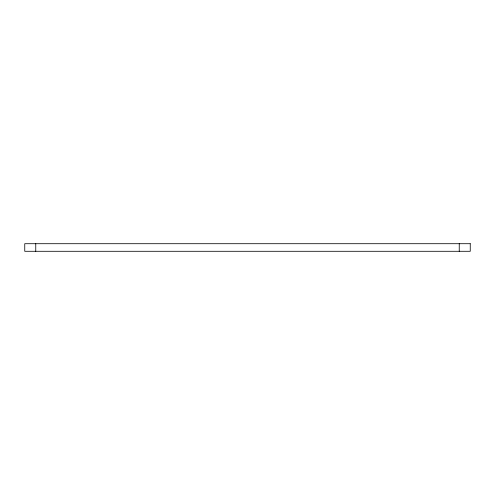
<?xml version="1.0" encoding="UTF-8"?>
<svg xmlns="http://www.w3.org/2000/svg" width="495" height="495" viewBox="0 0 495 495"><rect width="100%" height="100%" fill="white"/><g stroke="black" fill="none" stroke-linecap="round" stroke-linejoin="round"><path stroke-width="0.74" d="M459.242 243.707L459.242 251.293M35.758 243.707L35.758 251.293M470.25 243.707L24.75 243.707L24.75 251.293L470.25 251.293L470.25 243.707"/></g></svg>
